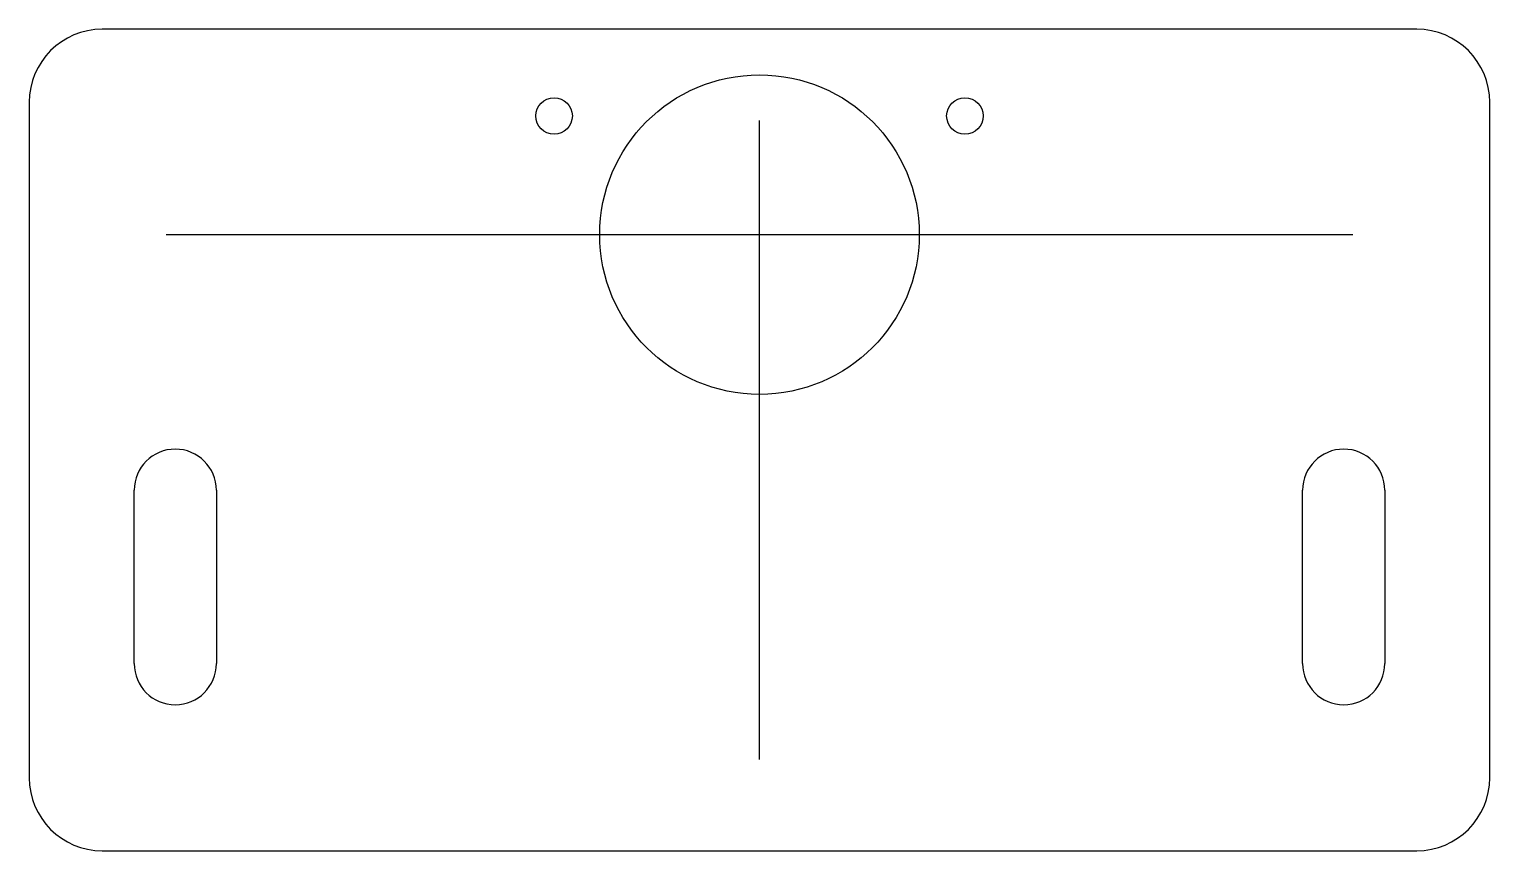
# Model space of a CAD drawing. Header units: millimetres. Extents: x -80 to 80, y -45 to 45.
import ezdxf

# ---------------------------------------------------------------- set-up
doc = ezdxf.new("R2010")
doc.units = ezdxf.units.MM
doc.layers.add('CUT', color=7, linetype='Continuous')
doc.layers.add('ENGRAVE', color=7, linetype='Continuous')

msp = doc.modelspace()

# ---------------------------------------------------------------- linework, layer by layer
at = {"layer": 'CUT'}
for p, q in [((72, 45), (-72, 45)), ((-80, 37), (-80, -37)), ((80, -37), (80, 37)), ((-68.5, -24.5), (-68.5, -5.5)), ((-59.5, -5.5), (-59.5, -24.5)), ((59.5, -24.5), (59.5, -5.5)), ((68.5, -5.5), (68.5, -24.5)), ((-72, -45), (72, -45))]:
    msp.add_line(p, q, dxfattribs=at)
for centre, radius in [((0, 22.5), 17.5), ((-22.5, 35.5), 2), ((22.5, 35.5), 2)]:
    msp.add_circle(centre, radius, dxfattribs=at)
for centre, radius, start, end in [((-72, 37), 8, 90, 180), ((72, 37), 8, 0, 90), ((-64, -5.5), 4.5, -360, -180), ((64, -5.5), 4.5, -360, -180), ((-64, -24.5), 4.5, -180, 0), ((64, -24.5), 4.5, -180, 0), ((-72, -37), 8, -180, -90), ((72, -37), 8, -90, 0)]:
    msp.add_arc(centre, radius, start, end, dxfattribs=at)
at = {"layer": 'ENGRAVE'}
for p, q in [((0, 22.5), (0, 35)), ((-65, 22.5), (0, 22.5)), ((0, -35), (0, 22.5)), ((0, 22.5), (65, 22.5))]:
    msp.add_line(p, q, dxfattribs=at)

doc.saveas('drawing.dxf')
